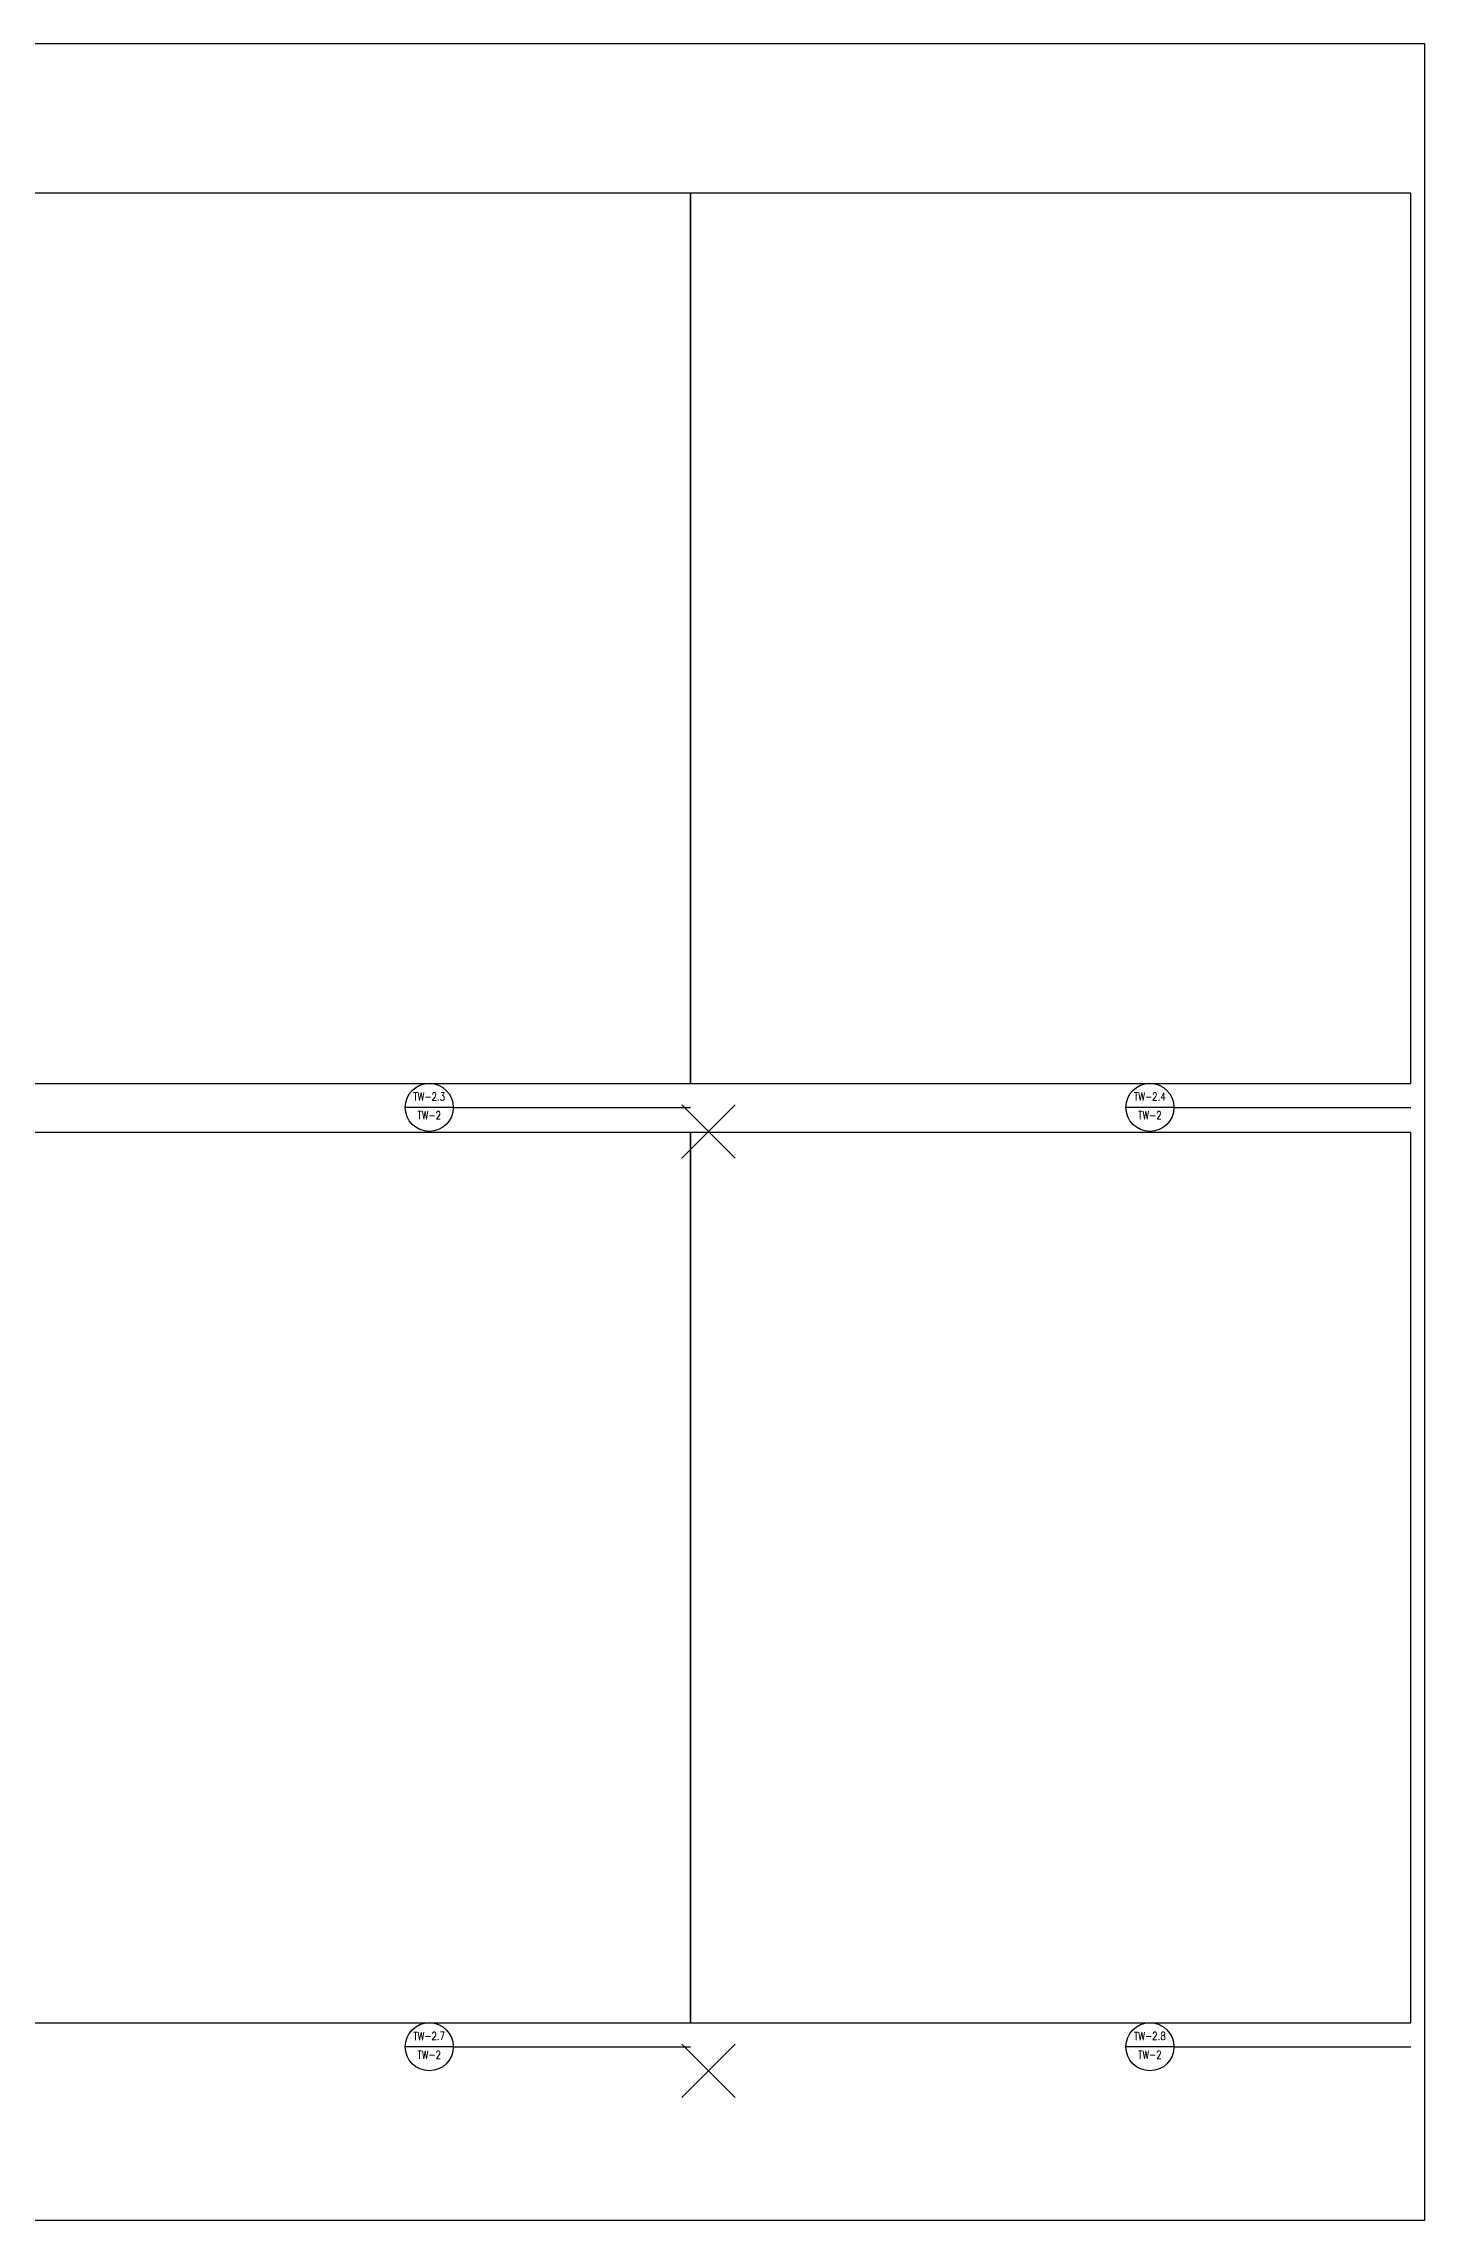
# Model space of a CAD drawing. Header units: millimetres. Extents: x -1 to 744, y -6 to 76.
# Drawn here: x 215.2 to 267, y -5.6 to 76 of the extents above; entities that cross this region are included whole.
import ezdxf
from ezdxf.enums import TextEntityAlignment as Align

# ---------------------------------------------------------------- set-up
doc = ezdxf.new("R2010")
doc.units = ezdxf.units.MM
doc.header["$MEASUREMENT"] = 0
doc.header["$PDMODE"] = 3
doc.header["$PDSIZE"] = 1
doc.layers.add('_TW-2', color=7, linetype='Continuous')
doc.layers.add('TW_REF_MARKER', color=7, linetype='Continuous')
doc.layers.add('_TW_Boundary', color=7, linetype='Continuous', plot=False)
doc.layers.add('_TW_Insertion_Point', color=1, linetype='Continuous', lineweight=25, plot=False)
doc.styles.add('ROMANS', font='ROMANS.shx')
doc.styles.add('STD', font='simplex.shx', dxfattribs={"height": 0.1})

# ---------------------------------------------------------------- blocks, each defined once
blk = doc.blocks.new('DTLBUB')
blk.add_line((0.313, 0), (-0.313, 0))
blk.add_circle((0, 0), 0.313)
at = {"style": 'STD', "flags": 12}
for tag, height, p in [('A1', 0.104, (0, 0.14)), ('M-000', 0.0781, (0, -0.103))]:
    blk.add_attdef(tag, text='', height=height, dxfattribs=at).set_placement(p, align=Align.MIDDLE)

msp = doc.modelspace()

# ---------------------------------------------------------------- linework, layer by layer
at = {"layer": '_TW-2'}
for p, q in [((230.561, 36.108), (239.449, 36.108)), ((257.577, 36.108), (266.465, 36.108)), ((230.561, 0.899), (239.449, 0.899)), ((257.577, 0.899), (266.465, 0.899))]:
    msp.add_line(p, q, dxfattribs=at)
at = {"layer": '_TW_Boundary', "color": 251}
for points in [[(157.894, 75.981), (266.971, 75.981), (266.971, -5.609), (157.894, -5.609)], [(212.433, 37.008), (239.449, 37.008), (239.449, 70.371), (212.433, 70.371)], [(239.449, 37.008), (266.465, 37.008), (266.465, 70.371), (239.449, 70.371)], [(212.433, 1.8), (239.449, 1.8), (239.449, 35.162), (212.433, 35.162)], [(239.449, 1.8), (266.465, 1.8), (266.465, 35.162), (239.449, 35.162)]]:
    msp.add_lwpolyline(points, close=True, dxfattribs=at)
at = {"layer": '_TW_Insertion_Point'}
for p in [(240.126, 35.209), (240.126, 0)]:
    msp.add_point(p, dxfattribs=at)

# ---------------------------------------------------------------- block references
at = {"layer": '_TW-2'}
ref = msp.add_blockref('DTLBUB', (229.661, 36.109), dxfattribs=dict(at, xscale=2.878068995225996, yscale=2.878068995225996, zscale=2.878068995225996))
ref.add_attrib('A1', 'TW-2.3', dxfattribs={"layer": 'TW_REF_MARKER', "height": 0.2998, "rotation": 0.05085, "style": 'ROMANS', "width": 0.8, "flags": 12}).set_placement((229.661, 36.513), align=Align.MIDDLE)
ref.add_attrib('M-000', 'TW-2', dxfattribs={"layer": 'TW_REF_MARKER', "height": 0.2999, "rotation": 0.05085, "style": 'ROMANS', "width": 0.8, "flags": 12}).set_placement((229.661, 35.811), align=Align.MIDDLE)
ref = msp.add_blockref('DTLBUB', (256.678, 36.109), dxfattribs=dict(at, xscale=2.878068995225996, yscale=2.878068995225996, zscale=2.878068995225996))
ref.add_attrib('A1', 'TW-2.4', dxfattribs={"layer": 'TW_REF_MARKER', "height": 0.2998, "rotation": 0.05085, "style": 'ROMANS', "width": 0.8, "flags": 12}).set_placement((256.678, 36.513), align=Align.MIDDLE)
ref.add_attrib('M-000', 'TW-2', dxfattribs={"layer": 'TW_REF_MARKER', "height": 0.2999, "rotation": 0.05085, "style": 'ROMANS', "width": 0.8, "flags": 12}).set_placement((256.678, 35.811), align=Align.MIDDLE)
ref = msp.add_blockref('DTLBUB', (229.661, 0.9), dxfattribs=dict(at, xscale=2.878068995225996, yscale=2.878068995225996, zscale=2.878068995225996))
ref.add_attrib('A1', 'TW-2.7', dxfattribs={"layer": 'TW_REF_MARKER', "height": 0.2998, "rotation": 0.05085, "style": 'ROMANS', "width": 0.8, "flags": 12}).set_placement((229.661, 1.304), align=Align.MIDDLE)
ref.add_attrib('M-000', 'TW-2', dxfattribs={"layer": 'TW_REF_MARKER', "height": 0.2999, "rotation": 0.05085, "style": 'ROMANS', "width": 0.8, "flags": 12}).set_placement((229.661, 0.603), align=Align.MIDDLE)
ref = msp.add_blockref('DTLBUB', (256.678, 0.9), dxfattribs=dict(at, xscale=2.878068995225996, yscale=2.878068995225996, zscale=2.878068995225996))
ref.add_attrib('A1', 'TW-2.8', dxfattribs={"layer": 'TW_REF_MARKER', "height": 0.2998, "rotation": 0.05085, "style": 'ROMANS', "width": 0.8, "flags": 12}).set_placement((256.678, 1.304), align=Align.MIDDLE)
ref.add_attrib('M-000', 'TW-2', dxfattribs={"layer": 'TW_REF_MARKER', "height": 0.2999, "rotation": 0.05085, "style": 'ROMANS', "width": 0.8, "flags": 12}).set_placement((256.678, 0.603), align=Align.MIDDLE)

doc.saveas('drawing.dxf')
